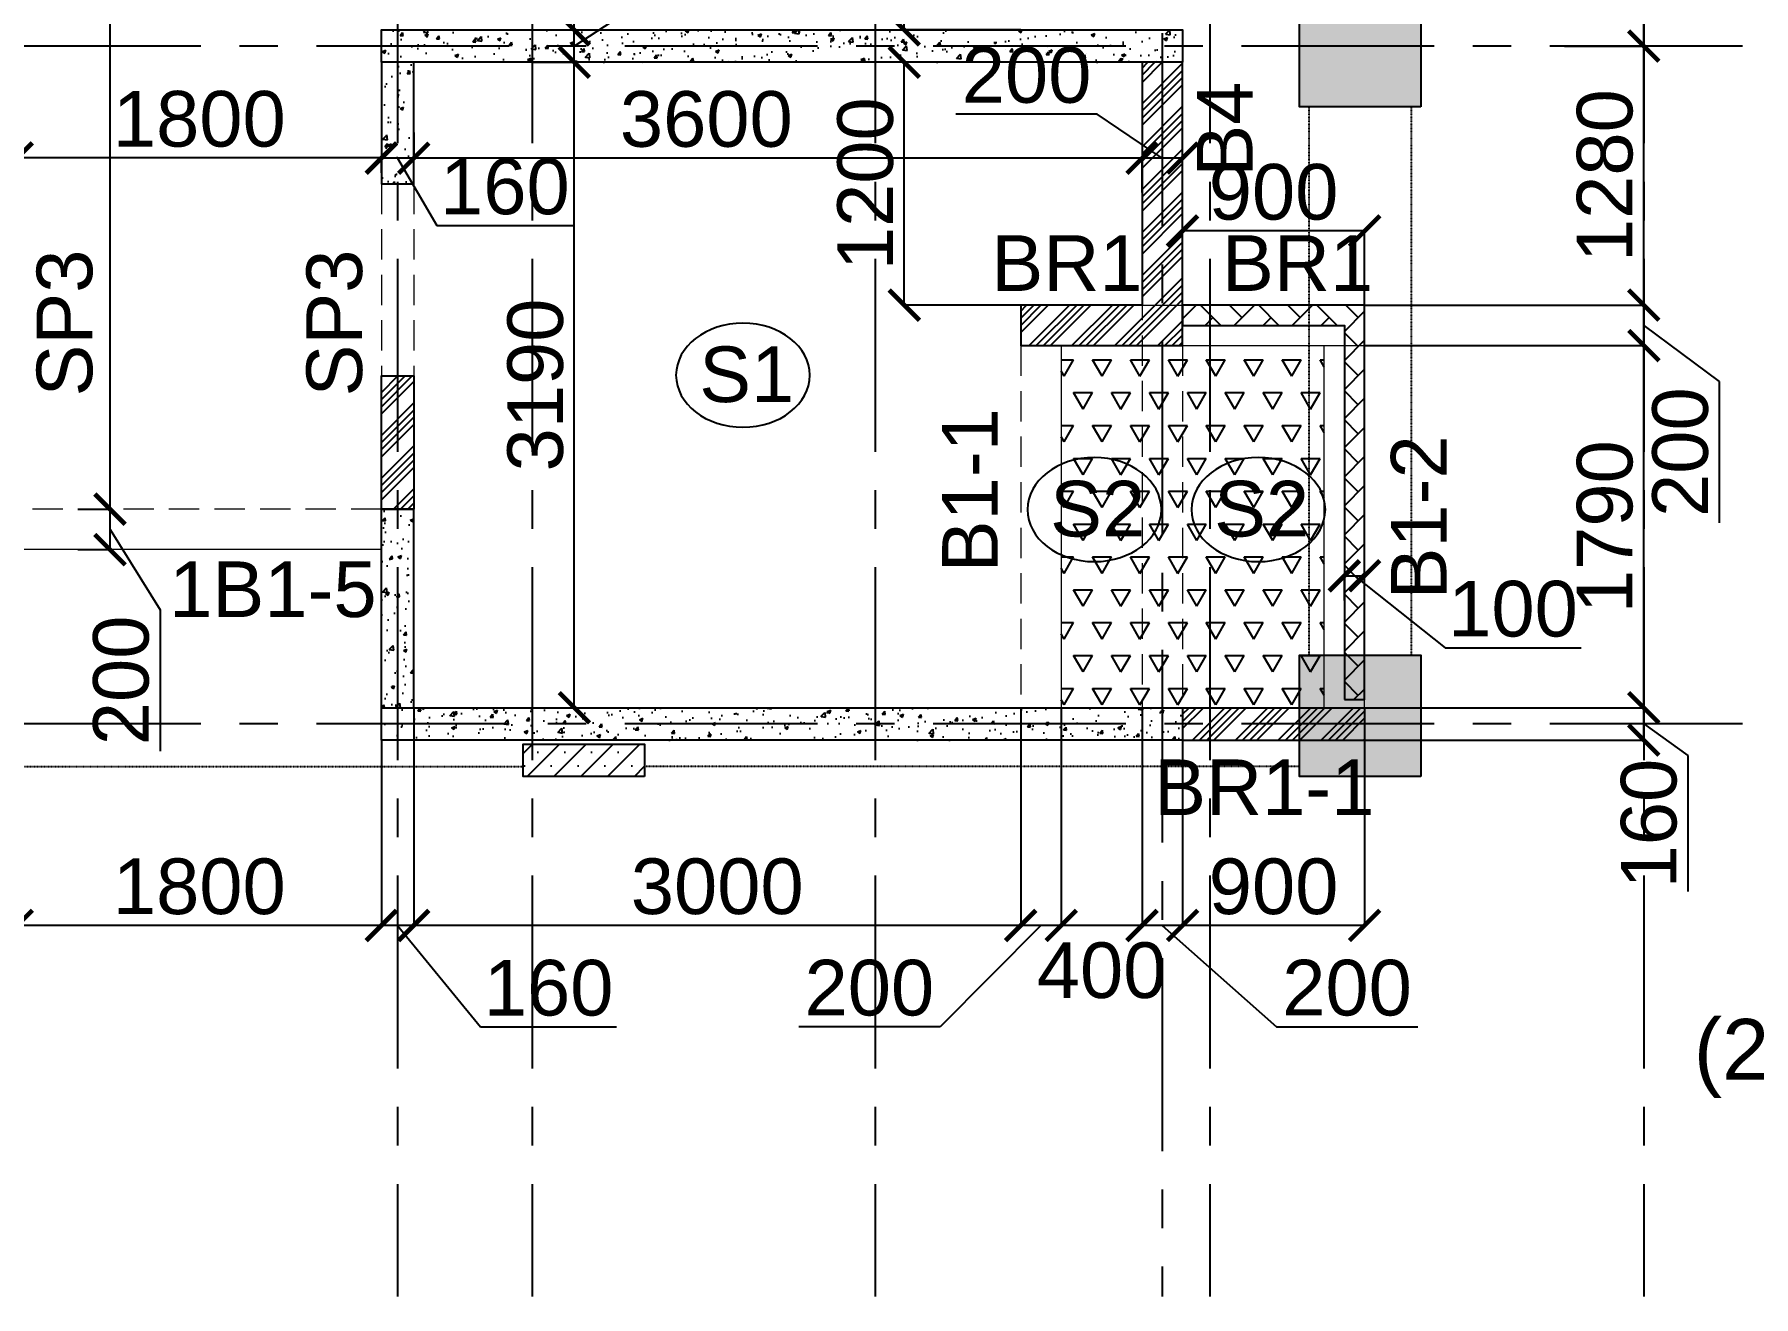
# Model space of a CAD drawing. Header units: inches. Extents: x 278200 to 407749, y -182622 to -96622.
# Drawn here: x 358539 to 367037, y -130305 to -124067 of the extents above; entities that cross this region are included whole.
import ezdxf

# ---------------------------------------------------------------- set-up
doc = ezdxf.new("R2010")
doc.units = ezdxf.units.IN
doc.header["$MEASUREMENT"] = 0
for name, pattern in [('CENTER', [50.8, 31.75, -6.35, 6.35, -6.35]), ('DASHED2', [9.525, 6.35, -3.175]), ('Hidden', [3, 2, -1])]:
    doc.linetypes.add(name, pattern=pattern)
for name, color, linetype in [('160 R.C. WALL HAT', 8, 'Continuous'), ('160 R.C.WALL', 6, 'Continuous'), ('AR-Column', 40, 'Continuous'), ('AR-Hidden', 251, 'DASHED2'), ('BAL. PARAPET WALL', 4, 'Continuous'), ('BEAM TEXT', 4, 'Continuous'), ('DIM', 251, 'Continuous'), ('GRID', 8, 'CENTER'), ('NON S.WALL HATCH', 8, 'Continuous'), ('NON STRUC R.C.WALL', 6, 'Continuous'), ('NON.STRUC.R.C.WALLS', 1, 'Continuous'), ('PARAPET WALL', 4, 'Continuous'), ('SECOND FLOOR BEAM', 6, 'Continuous'), ('SHEAR WALL', 6, 'Continuous'), ('SPANRAL BEAM', 3, 'Continuous'), ('SUNKEN', 8, 'Continuous')]:
    doc.layers.add(name, color=color, linetype=linetype)
for name, color, linetype, lineweight in [('BEAMS', 3, 'Continuous', 0), ('SLAB CIR', 1, 'Continuous', 25), ('SLAB TXT', 3, 'Continuous', 0)]:
    doc.layers.add(name, color=color, linetype=linetype, lineweight=lineweight)
doc.styles.add('T200', font='sanss___.ttf', dxfattribs={"height": 275})
doc.styles.add('T300', font='sanss___.ttf', dxfattribs={"height": 350})
doc.dimstyles.new('T 200', dxfattribs={"dimtxt": 275, "dimasz": 150, "dimexe": 1, "dimexo": 0, "dimgap": 50, "dimtad": 1, "dimdec": 0, "dimrnd": 5, "dimdsep": 46, "dimtxsty": 'T200', "dimblk": 'ARCHTICK', "dimcen": 2.5, "dimdle": 1, "dimclrd": 5, "dimclre": 253, "dimclrt": 1, "dimadec": 0, "dimazin": 0, "dimtfac": 1, "dimtdec": 0, "dimtmove": 2, "dimatfit": 3, "dimfxl": 0, "dimarcsym": 0})
pattern_1 = [(45, (2626358.34, -227125.94), (-106.066017, 106.066017), []), (45, (2626393.7, -227125.94), (-106.066017, 106.066017), []), (45, (2626429.05, -227125.94), (-106.066017, 106.066017), []), (45, (2626464.41, -227125.94), (-106.066017, 106.066017), [])]
pattern_2 = [(50, (2464819.82, 125850.9), (179.315046, -15.688034), [18.75, -206.25]), (355, (2464819.82, 125850.9), (-34.687833, 188.048033), [15, -165]), (100.451444, (2464834.76, 125849.6), (144.627212, 172.359998), [15.935048, -175.285528]), (46.1842, (2464819.82, 125900.9), (266.810333, -41.37982), [28.125, -309.375]), (96.635635, (2464842.05, 125897.46), (233.665486, 243.52965), [23.902586, -262.92844]), (351.184164, (2464819.82, 125900.9), (233.665486, 243.52965), [22.5, -247.5]), (21, (2464844.82, 125888.4), (149.226763, -100.654723), [18.75, -206.25]), (326, (2464844.82, 125888.4), (60.828833, 181.287511), [15, -165]), (71.451445, (2464857.25, 125880.02), (210.055594, 80.632788), [15.935047, -175.285528]), (37.5, (2464819.816, 125850.906), (3.0399638, 83.2234635), [0, -163, 0, -167.5, 0, -165.625]), (7.5, (2464819.82, 125850.91), (65.7673844, 98.602928), [0, -95.5, 0, -159.25, 0, -63.125]), (327.5, (2464764.066, 125850.906), (133.455609, -5.638718), [0, -62.5, 0, -195, 0, -258.75]), (317.5, (2464739.07, 125850.91), (145.7965423, 25.0262456), [0, -81.25, 0, -129.5, 0, -183.75])]
pattern_3 = [(45, (-132245.64, 74440.45), (-66.29126, 66.29126), []), (45, (-132179.35, 74440.45), (-66.29126, 66.29126), [0, -93.75])]

# ---------------------------------------------------------------- blocks, each defined once
blk = doc.blocks.new('_ARCHTICK')
at = {"color": 0, "linetype": 'ByBlock', "const_width": 0.15}
blk.add_lwpolyline([(-0.5, -0.5), (0.5, 0.5)], dxfattribs=at)
blk = doc.blocks.new('*D314')
at = {"layer": 'Defpoints', "color": 0}
for p in [(360999.3, -124204.9, 14.7), (361208, -124204.9), (360999.3, -127394.9, 14.7)]:
    blk.add_point(p, dxfattribs=at)
at = {"layer": 'DIM', "color": 253, "lineweight": -2}
for p, q in [((360999.3, -124204.9), (361209, -124204.9)), ((360999.3, -127394.9), (361209, -127394.9))]:
    blk.add_line(p, q, dxfattribs=at)
at = {"layer": 'DIM', "color": 5, "lineweight": -2}
blk.add_line((361208, -127395.9), (361208, -124203.9), dxfattribs=at)
at = {"layer": 'DIM', "color": 5, "lineweight": -2, "xscale": 150, "yscale": 150, "zscale": 150}
for p, rotation in [((361208, -124204.9), 90), ((361208, -127394.9), 270)]:
    blk.add_blockref('_ARCHTICK', p, dxfattribs=dict(at, rotation=rotation))
at = {"layer": 'DIM', "color": 1, "insert": (361016.2, -125799.9), "char_height": 275, "attachment_point": 5, "rotation": 90, "style": 'T200'}
blk.add_mtext('3190', dxfattribs=at)
blk = doc.blocks.new('*D315')
at = {"layer": 'Defpoints', "color": 0}
for p in [(360875.1, -124044.9, 14.7), (361208, -124044.9), (360999.3, -124204.9, 14.7)]:
    blk.add_point(p, dxfattribs=at)
at = {"layer": 'DIM', "color": 5, "lineweight": -2}
for p, q in [((361670.5, -123822), (361670.5, -123149.8)), ((361208, -124124.9), (361670.5, -123822)), ((361208, -124205.9), (361208, -124043.9))]:
    blk.add_line(p, q, dxfattribs=at)
at = {"layer": 'DIM', "color": 253, "lineweight": -2}
for p, q in [((360875.1, -124044.9), (361209, -124044.9)), ((360999.3, -124204.9), (361209, -124204.9))]:
    blk.add_line(p, q, dxfattribs=at)
at = {"layer": 'DIM', "color": 5, "lineweight": -2, "xscale": 150, "yscale": 150, "zscale": 150}
for p, rotation in [((361208, -124044.9), 90), ((361208, -124204.9), 270)]:
    blk.add_blockref('_ARCHTICK', p, dxfattribs=dict(at, rotation=rotation))
at = {"layer": 'DIM', "color": 1, "insert": (361478.7, -123485.9), "char_height": 275, "attachment_point": 5, "rotation": 90, "style": 'T200'}
blk.add_mtext('160', dxfattribs=at)
blk = doc.blocks.new('*D316')
at = {"layer": 'Defpoints', "color": 0}
for p in [(360741.8, -120894.9, 14.7), (361208, -120894.9), (360875.1, -124044.9, 14.7)]:
    blk.add_point(p, dxfattribs=at)
at = {"layer": 'DIM', "color": 253, "lineweight": -2}
for p, q in [((360741.8, -120894.9), (361209, -120894.9)), ((360875.1, -124044.9), (361209, -124044.9))]:
    blk.add_line(p, q, dxfattribs=at)
at = {"layer": 'DIM', "color": 5, "lineweight": -2}
blk.add_line((361208, -124045.9), (361208, -120893.9), dxfattribs=at)
at = {"layer": 'DIM', "color": 5, "lineweight": -2, "xscale": 150, "yscale": 150, "zscale": 150}
for p, rotation in [((361208, -120894.9), 90), ((361208, -124044.9), 270)]:
    blk.add_blockref('_ARCHTICK', p, dxfattribs=dict(at, rotation=rotation))
at = {"layer": 'DIM', "color": 1, "insert": (361016.2, -122469.9), "char_height": 275, "attachment_point": 5, "rotation": 90, "style": 'T200'}
blk.add_mtext('3150', dxfattribs=at)
blk = doc.blocks.new('*D320')
at = {"layer": 'Defpoints', "color": 0}
for p in [(360414.3, -124552.1, 14.7), (364014.3, -124552.1, 14.7), (360414.3, -124678.6)]:
    blk.add_point(p, dxfattribs=at)
at = {"layer": 'DIM', "color": 253, "lineweight": -2}
for p, q in [((360414.3, -124552.1), (360414.3, -124679.6)), ((364014.3, -124552.1), (364014.3, -124679.6))]:
    blk.add_line(p, q, dxfattribs=at)
at = {"layer": 'DIM', "color": 5, "lineweight": -2}
blk.add_line((364015.3, -124678.6), (360413.3, -124678.6), dxfattribs=at)
at = {"layer": 'DIM', "color": 5, "lineweight": -2, "xscale": 150, "yscale": 150, "zscale": 150, "rotation": 180}
blk.add_blockref('_ARCHTICK', (360414.3, -124678.6), dxfattribs=at)
at = {"layer": 'DIM', "color": 5, "lineweight": -2, "xscale": 150, "yscale": 150, "zscale": 150}
blk.add_blockref('_ARCHTICK', (364014.3, -124678.6), dxfattribs=at)
at = {"layer": 'DIM', "color": 1, "insert": (361860.4, -124486.8), "char_height": 275, "attachment_point": 5, "style": 'T200'}
blk.add_mtext('3600', dxfattribs=at)
blk = doc.blocks.new('*D362')
at = {"layer": 'Defpoints', "color": 0}
for p in [(358753.1, -126413.5, 14.7), (358913, -126413.5), (358753.1, -126613.5, 14.7)]:
    blk.add_point(p, dxfattribs=at)
at = {"layer": 'DIM', "color": 253, "lineweight": -2}
for p, q in [((358753.1, -126413.5), (358914, -126413.5)), ((358753.1, -126613.5), (358914, -126613.5))]:
    blk.add_line(p, q, dxfattribs=at)
at = {"layer": 'DIM', "color": 5, "lineweight": -2}
for p, q in [((358913, -126614.5), (358913, -126412.5)), ((358913, -126513.5), (359160.2, -126910.6)), ((359160.2, -126910.6), (359160.2, -127608.8))]:
    blk.add_line(p, q, dxfattribs=at)
at = {"layer": 'DIM', "color": 5, "lineweight": -2, "xscale": 150, "yscale": 150, "zscale": 150}
for p, rotation in [((358913, -126413.5), 90), ((358913, -126613.5), 270)]:
    blk.add_blockref('_ARCHTICK', p, dxfattribs=dict(at, rotation=rotation))
at = {"layer": 'DIM', "color": 1, "insert": (358968.6, -127259.7), "char_height": 275, "attachment_point": 5, "rotation": 90, "style": 'T200'}
blk.add_mtext('200', dxfattribs=at)
blk = doc.blocks.new('*D363')
at = {"layer": 'Defpoints', "color": 0}
for p in [(358838.4, -111904.9, 29.5), (358913, -111904.9), (358753.1, -126413.5, 14.7)]:
    blk.add_point(p, dxfattribs=at)
at = {"layer": 'DIM', "color": 253, "lineweight": -2}
for p, q in [((358838.4, -111904.9), (358914, -111904.9)), ((358753.1, -126413.5), (358914, -126413.5))]:
    blk.add_line(p, q, dxfattribs=at)
at = {"layer": 'DIM', "color": 5, "lineweight": -2}
blk.add_line((358913, -126414.5), (358913, -111903.9), dxfattribs=at)
at = {"layer": 'DIM', "color": 5, "lineweight": -2, "xscale": 150, "yscale": 150, "zscale": 150}
for p, rotation in [((358913, -111904.9), 90), ((358913, -126413.5), 270)]:
    blk.add_blockref('_ARCHTICK', p, dxfattribs=dict(at, rotation=rotation))
at = {"layer": 'DIM', "color": 1, "insert": (358721.4, -119159.2), "char_height": 275, "attachment_point": 5, "rotation": 90, "style": 'T200'}
blk.add_mtext('14510', dxfattribs=at)
blk = doc.blocks.new('*D365')
at = {"layer": 'Defpoints', "color": 0}
for p in [(360254.3, -124678.6), (360254.3, -124750.8, 14.7), (360414.3, -124750.8, 14.7)]:
    blk.add_point(p, dxfattribs=at)
at = {"layer": 'DIM', "color": 5, "lineweight": -2}
for p, q in [((360415.3, -124678.6), (360253.3, -124678.6)), ((360334.3, -124678.6), (360528.6, -125012.1)), ((360528.6, -125012.1), (361200.8, -125012.1))]:
    blk.add_line(p, q, dxfattribs=at)
at = {"layer": 'DIM', "color": 253, "lineweight": -2}
for p, q in [((360254.3, -124750.8), (360254.3, -124677.6)), ((360414.3, -124750.8), (360414.3, -124677.6))]:
    blk.add_line(p, q, dxfattribs=at)
at = {"layer": 'DIM', "color": 5, "lineweight": -2, "xscale": 150, "yscale": 150, "zscale": 150, "rotation": 180}
blk.add_blockref('_ARCHTICK', (360254.3, -124678.6), dxfattribs=at)
at = {"layer": 'DIM', "color": 5, "lineweight": -2, "xscale": 150, "yscale": 150, "zscale": 150}
blk.add_blockref('_ARCHTICK', (360414.3, -124678.6), dxfattribs=at)
at = {"layer": 'DIM', "color": 1, "insert": (360864.7, -124820.2), "char_height": 275, "attachment_point": 5, "style": 'T200'}
blk.add_mtext('160', dxfattribs=at)
blk = doc.blocks.new('*D366')
at = {"layer": 'Defpoints', "color": 0}
for p in [(364014.3, -124678.6), (364014.3, -124848.1, 14.7), (364214.3, -124904.9, 14.7)]:
    blk.add_point(p, dxfattribs=at)
at = {"layer": 'DIM', "color": 5, "lineweight": -2}
for p, q in [((363792.7, -124461), (363094.4, -124461)), ((364114.3, -124678.6), (363792.7, -124461)), ((364215.3, -124678.6), (364013.3, -124678.6))]:
    blk.add_line(p, q, dxfattribs=at)
at = {"layer": 'DIM', "color": 253, "lineweight": -2}
for p, q in [((364014.3, -124848.1), (364014.3, -124677.6)), ((364214.3, -124904.9), (364214.3, -124677.6))]:
    blk.add_line(p, q, dxfattribs=at)
at = {"layer": 'DIM', "color": 5, "lineweight": -2, "xscale": 150, "yscale": 150, "zscale": 150, "rotation": 180}
blk.add_blockref('_ARCHTICK', (364014.3, -124678.6), dxfattribs=at)
at = {"layer": 'DIM', "color": 5, "lineweight": -2, "xscale": 150, "yscale": 150, "zscale": 150}
blk.add_blockref('_ARCHTICK', (364214.3, -124678.6), dxfattribs=at)
at = {"layer": 'DIM', "color": 1, "insert": (363443.5, -124269.3), "char_height": 275, "attachment_point": 5, "style": 'T200'}
blk.add_mtext('200', dxfattribs=at)
blk = doc.blocks.new('*D367')
at = {"layer": 'Defpoints', "color": 0}
for p in [(358454.3, -124677.6), (358454.3, -124714.2, 14.7), (360254.3, -124714.2)]:
    blk.add_point(p, dxfattribs=at)
at = {"layer": 'DIM', "color": 5, "lineweight": -2}
blk.add_line((360255.3, -124677.6), (358453.3, -124677.6), dxfattribs=at)
at = {"layer": 'DIM', "color": 253, "lineweight": -2}
for p, q in [((358454.3, -124714.2), (358454.3, -124676.6)), ((360254.3, -124714.2), (360254.3, -124676.6))]:
    blk.add_line(p, q, dxfattribs=at)
at = {"layer": 'DIM', "color": 5, "lineweight": -2, "xscale": 150, "yscale": 150, "zscale": 150, "rotation": 180}
blk.add_blockref('_ARCHTICK', (358454.3, -124677.6), dxfattribs=at)
at = {"layer": 'DIM', "color": 5, "lineweight": -2, "xscale": 150, "yscale": 150, "zscale": 150}
blk.add_blockref('_ARCHTICK', (360254.3, -124677.6), dxfattribs=at)
at = {"layer": 'DIM', "color": 1, "insert": (359354.3, -124486), "char_height": 275, "attachment_point": 5, "style": 'T200'}
blk.add_mtext('1800', dxfattribs=at)
blk = doc.blocks.new('*D383')
at = {"layer": 'Defpoints', "color": 0}
for p in [(364214.3, -127554.9, 14.7), (365114.3, -127554.9, 14.7), (364214.3, -128470.9)]:
    blk.add_point(p, dxfattribs=at)
at = {"layer": 'DIM', "color": 253, "lineweight": -2}
for p, q in [((364214.3, -127554.9), (364214.3, -128471.9)), ((365114.3, -127554.9), (365114.3, -128471.9))]:
    blk.add_line(p, q, dxfattribs=at)
at = {"layer": 'DIM', "color": 5, "lineweight": -2}
blk.add_line((365115.3, -128470.9), (364213.3, -128470.9), dxfattribs=at)
at = {"layer": 'DIM', "color": 5, "lineweight": -2, "xscale": 150, "yscale": 150, "zscale": 150, "rotation": 180}
blk.add_blockref('_ARCHTICK', (364214.3, -128470.9), dxfattribs=at)
at = {"layer": 'DIM', "color": 5, "lineweight": -2, "xscale": 150, "yscale": 150, "zscale": 150}
blk.add_blockref('_ARCHTICK', (365114.3, -128470.9), dxfattribs=at)
at = {"layer": 'DIM', "color": 1, "insert": (364664.3, -128279.3), "char_height": 275, "attachment_point": 5, "style": 'T200'}
blk.add_mtext('900', dxfattribs=at)
blk = doc.blocks.new('*D384')
at = {"layer": 'Defpoints', "color": 0}
for p in [(364014.3, -127394.9, 14.7), (364214.3, -127554.9, 14.7), (364014.3, -128470.9)]:
    blk.add_point(p, dxfattribs=at)
at = {"layer": 'DIM', "color": 253, "lineweight": -2}
for p, q in [((364014.3, -127394.9), (364014.3, -128471.9)), ((364214.3, -127554.9), (364214.3, -128471.9))]:
    blk.add_line(p, q, dxfattribs=at)
at = {"layer": 'DIM', "color": 5, "lineweight": -2}
for p, q in [((364215.3, -128470.9), (364013.3, -128470.9)), ((364114.3, -128470.9), (364678.3, -128971.9)), ((364678.3, -128971.9), (365376.6, -128971.9))]:
    blk.add_line(p, q, dxfattribs=at)
at = {"layer": 'DIM', "color": 5, "lineweight": -2, "xscale": 150, "yscale": 150, "zscale": 150, "rotation": 180}
blk.add_blockref('_ARCHTICK', (364014.3, -128470.9), dxfattribs=at)
at = {"layer": 'DIM', "color": 5, "lineweight": -2, "xscale": 150, "yscale": 150, "zscale": 150}
blk.add_blockref('_ARCHTICK', (364214.3, -128470.9), dxfattribs=at)
at = {"layer": 'DIM', "color": 1, "insert": (365027.5, -128780.2), "char_height": 275, "attachment_point": 5, "style": 'T200'}
blk.add_mtext('200', dxfattribs=at)
blk = doc.blocks.new('*D385')
at = {"layer": 'Defpoints', "color": 0}
for p in [(363614.3, -127394.9, 14.7), (364014.3, -127394.9, 14.7), (363614.3, -128470.9)]:
    blk.add_point(p, dxfattribs=at)
at = {"layer": 'DIM', "color": 253, "lineweight": -2}
for p, q in [((363614.3, -127394.9), (363614.3, -128471.9)), ((364014.3, -127394.9), (364014.3, -128471.9))]:
    blk.add_line(p, q, dxfattribs=at)
at = {"layer": 'DIM', "color": 5, "lineweight": -2}
blk.add_line((364015.3, -128470.9), (363613.3, -128470.9), dxfattribs=at)
at = {"layer": 'DIM', "color": 5, "lineweight": -2, "xscale": 150, "yscale": 150, "zscale": 150, "rotation": 180}
blk.add_blockref('_ARCHTICK', (363614.3, -128470.9), dxfattribs=at)
at = {"layer": 'DIM', "color": 5, "lineweight": -2, "xscale": 150, "yscale": 150, "zscale": 150}
blk.add_blockref('_ARCHTICK', (364014.3, -128470.9), dxfattribs=at)
at = {"layer": 'DIM', "color": 1, "insert": (363814.3, -128694), "char_height": 275, "attachment_point": 5, "style": 'T200'}
blk.add_mtext('400', dxfattribs=at)
blk = doc.blocks.new('*D386')
at = {"layer": 'Defpoints', "color": 0}
for p in [(363414.3, -127394.9, 14.7), (363614.3, -127394.9, 14.7), (363414.3, -128470.9)]:
    blk.add_point(p, dxfattribs=at)
at = {"layer": 'DIM', "color": 253, "lineweight": -2}
for p, q in [((363414.3, -127394.9), (363414.3, -128471.9)), ((363614.3, -127394.9), (363614.3, -128471.9))]:
    blk.add_line(p, q, dxfattribs=at)
at = {"layer": 'DIM', "color": 5, "lineweight": -2}
for p, q in [((363514.3, -128470.9), (363015.5, -128971.9)), ((363615.3, -128470.9), (363413.3, -128470.9)), ((363015.5, -128971.9), (362317.2, -128971.9))]:
    blk.add_line(p, q, dxfattribs=at)
at = {"layer": 'DIM', "color": 5, "lineweight": -2, "xscale": 150, "yscale": 150, "zscale": 150, "rotation": 180}
blk.add_blockref('_ARCHTICK', (363414.3, -128470.9), dxfattribs=at)
at = {"layer": 'DIM', "color": 5, "lineweight": -2, "xscale": 150, "yscale": 150, "zscale": 150}
blk.add_blockref('_ARCHTICK', (363614.3, -128470.9), dxfattribs=at)
at = {"layer": 'DIM', "color": 1, "insert": (362666.3, -128780.2), "char_height": 275, "attachment_point": 5, "style": 'T200'}
blk.add_mtext('200', dxfattribs=at)
blk = doc.blocks.new('*D387')
at = {"layer": 'Defpoints', "color": 0}
for p in [(360414.3, -127394.9, 14.7), (363414.3, -127394.9, 14.7), (360414.3, -128470.9)]:
    blk.add_point(p, dxfattribs=at)
at = {"layer": 'DIM', "color": 253, "lineweight": -2}
for p, q in [((360414.3, -127394.9), (360414.3, -128471.9)), ((363414.3, -127394.9), (363414.3, -128471.9))]:
    blk.add_line(p, q, dxfattribs=at)
at = {"layer": 'DIM', "color": 5, "lineweight": -2}
blk.add_line((363415.3, -128470.9), (360413.3, -128470.9), dxfattribs=at)
at = {"layer": 'DIM', "color": 5, "lineweight": -2, "xscale": 150, "yscale": 150, "zscale": 150, "rotation": 180}
blk.add_blockref('_ARCHTICK', (360414.3, -128470.9), dxfattribs=at)
at = {"layer": 'DIM', "color": 5, "lineweight": -2, "xscale": 150, "yscale": 150, "zscale": 150}
blk.add_blockref('_ARCHTICK', (363414.3, -128470.9), dxfattribs=at)
at = {"layer": 'DIM', "color": 1, "insert": (361914.3, -128279.1), "char_height": 275, "attachment_point": 5, "style": 'T200'}
blk.add_mtext('3000', dxfattribs=at)
blk = doc.blocks.new('*D388')
at = {"layer": 'Defpoints', "color": 0}
for p in [(360414.3, -127394.9, 14.7), (360254.3, -127554.9, 14.7), (360254.3, -128470.9)]:
    blk.add_point(p, dxfattribs=at)
at = {"layer": 'DIM', "color": 253, "lineweight": -2}
for p, q in [((360414.3, -127394.9), (360414.3, -128471.9)), ((360254.3, -127554.9), (360254.3, -128471.9))]:
    blk.add_line(p, q, dxfattribs=at)
at = {"layer": 'DIM', "color": 5, "lineweight": -2}
for p, q in [((360415.3, -128470.9), (360253.3, -128470.9)), ((360334.3, -128470.9), (360744.8, -128972.4)), ((360744.8, -128972.4), (361417.1, -128972.4))]:
    blk.add_line(p, q, dxfattribs=at)
at = {"layer": 'DIM', "color": 5, "lineweight": -2, "xscale": 150, "yscale": 150, "zscale": 150, "rotation": 180}
blk.add_blockref('_ARCHTICK', (360254.3, -128470.9), dxfattribs=at)
at = {"layer": 'DIM', "color": 5, "lineweight": -2, "xscale": 150, "yscale": 150, "zscale": 150}
blk.add_blockref('_ARCHTICK', (360414.3, -128470.9), dxfattribs=at)
at = {"layer": 'DIM', "color": 1, "insert": (361080.9, -128780.6), "char_height": 275, "attachment_point": 5, "style": 'T200'}
blk.add_mtext('160', dxfattribs=at)
blk = doc.blocks.new('*D389')
at = {"layer": 'Defpoints', "color": 0}
for p in [(358454.3, -127554.9, 14.7), (360254.3, -127554.9, 14.7), (358454.3, -128470.9)]:
    blk.add_point(p, dxfattribs=at)
at = {"layer": 'DIM', "color": 253, "lineweight": -2}
for p, q in [((358454.3, -127554.9), (358454.3, -128471.9)), ((360254.3, -127554.9), (360254.3, -128471.9))]:
    blk.add_line(p, q, dxfattribs=at)
at = {"layer": 'DIM', "color": 5, "lineweight": -2}
blk.add_line((360255.3, -128470.9), (358453.3, -128470.9), dxfattribs=at)
at = {"layer": 'DIM', "color": 5, "lineweight": -2, "xscale": 150, "yscale": 150, "zscale": 150, "rotation": 180}
blk.add_blockref('_ARCHTICK', (358454.3, -128470.9), dxfattribs=at)
at = {"layer": 'DIM', "color": 5, "lineweight": -2, "xscale": 150, "yscale": 150, "zscale": 150}
blk.add_blockref('_ARCHTICK', (360254.3, -128470.9), dxfattribs=at)
at = {"layer": 'DIM', "color": 1, "insert": (359354.3, -128279.3), "char_height": 275, "attachment_point": 5, "style": 'T200'}
blk.add_mtext('1800', dxfattribs=at)
blk = doc.blocks.new('*D397')
at = {"layer": 'Defpoints', "color": 0}
for p in [(364214.3, -125038.4), (364214.3, -125404.9, 14.7), (365114.3, -125404.9, 14.7)]:
    blk.add_point(p, dxfattribs=at)
at = {"layer": 'DIM', "color": 5, "lineweight": -2}
blk.add_line((365115.3, -125038.4), (364213.3, -125038.4), dxfattribs=at)
at = {"layer": 'DIM', "color": 253, "lineweight": -2}
for p, q in [((364214.3, -125404.9), (364214.3, -125037.4)), ((365114.3, -125404.9), (365114.3, -125037.4))]:
    blk.add_line(p, q, dxfattribs=at)
at = {"layer": 'DIM', "color": 5, "lineweight": -2, "xscale": 150, "yscale": 150, "zscale": 150, "rotation": 180}
blk.add_blockref('_ARCHTICK', (364214.3, -125038.4), dxfattribs=at)
at = {"layer": 'DIM', "color": 5, "lineweight": -2, "xscale": 150, "yscale": 150, "zscale": 150}
blk.add_blockref('_ARCHTICK', (365114.3, -125038.4), dxfattribs=at)
at = {"layer": 'DIM', "color": 1, "insert": (364664.3, -124846.8), "char_height": 275, "attachment_point": 5, "style": 'T200'}
blk.add_mtext('900', dxfattribs=at)
blk = doc.blocks.new('*D398')
at = {"layer": 'Defpoints', "color": 0}
for p in [(365114.3, -126742.7), (365014.3, -126864.2, 14.7), (365114.3, -126864.2, 14.7)]:
    blk.add_point(p, dxfattribs=at)
at = {"layer": 'DIM', "color": 5, "lineweight": -2}
for p, q in [((365013.3, -126742.7), (365115.3, -126742.7)), ((365064.3, -126742.7), (365511.8, -127098.8)), ((365511.8, -127098.8), (366184, -127098.8))]:
    blk.add_line(p, q, dxfattribs=at)
at = {"layer": 'DIM', "color": 253, "lineweight": -2}
for p, q in [((365014.3, -126864.2), (365014.3, -126741.7)), ((365114.3, -126864.2), (365114.3, -126741.7))]:
    blk.add_line(p, q, dxfattribs=at)
at = {"layer": 'DIM', "color": 5, "lineweight": -2, "xscale": 150, "yscale": 150, "zscale": 150, "rotation": 180}
blk.add_blockref('_ARCHTICK', (365014.3, -126742.7), dxfattribs=at)
at = {"layer": 'DIM', "color": 5, "lineweight": -2, "xscale": 150, "yscale": 150, "zscale": 150}
blk.add_blockref('_ARCHTICK', (365114.3, -126742.7), dxfattribs=at)
at = {"layer": 'DIM', "color": 1, "insert": (365847.9, -126907.2), "char_height": 275, "attachment_point": 5, "style": 'T200'}
blk.add_mtext('100', dxfattribs=at)
blk = doc.blocks.new('*D404')
at = {"layer": 'Defpoints', "color": 0}
for p in [(365114.3, -127394.9, 14.7), (366494.3, -127394.9), (365114.3, -127554.9)]:
    blk.add_point(p, dxfattribs=at)
at = {"layer": 'DIM', "color": 253, "lineweight": -2}
for p, q in [((365114.3, -127394.9), (366495.3, -127394.9)), ((365114.3, -127554.9), (366495.3, -127554.9))]:
    blk.add_line(p, q, dxfattribs=at)
at = {"layer": 'DIM', "color": 5, "lineweight": -2}
for p, q in [((366494.3, -127555.9), (366494.3, -127393.9)), ((366494.3, -127474.9), (366712.1, -127631.3)), ((366712.1, -127631.3), (366712.1, -128303.6))]:
    blk.add_line(p, q, dxfattribs=at)
at = {"layer": 'DIM', "color": 5, "lineweight": -2, "xscale": 150, "yscale": 150, "zscale": 150}
for p, rotation in [((366494.3, -127394.9), 90), ((366494.3, -127554.9), 270)]:
    blk.add_blockref('_ARCHTICK', p, dxfattribs=dict(at, rotation=rotation))
at = {"layer": 'DIM', "color": 1, "insert": (366520.3, -127967.4), "char_height": 275, "attachment_point": 5, "rotation": 90, "style": 'T200'}
blk.add_mtext('160', dxfattribs=at)
blk = doc.blocks.new('*D405')
at = {"layer": 'Defpoints', "color": 0}
for p in [(365114.3, -125604.9, 14.7), (366494.3, -125604.9), (365114.3, -127394.9, 14.7)]:
    blk.add_point(p, dxfattribs=at)
at = {"layer": 'DIM', "color": 253, "lineweight": -2}
for p, q in [((365114.3, -125604.9), (366495.3, -125604.9)), ((365114.3, -127394.9), (366495.3, -127394.9))]:
    blk.add_line(p, q, dxfattribs=at)
at = {"layer": 'DIM', "color": 5, "lineweight": -2}
blk.add_line((366494.3, -127395.9), (366494.3, -125603.9), dxfattribs=at)
at = {"layer": 'DIM', "color": 5, "lineweight": -2, "xscale": 150, "yscale": 150, "zscale": 150}
for p, rotation in [((366494.3, -125604.9), 90), ((366494.3, -127394.9), 270)]:
    blk.add_blockref('_ARCHTICK', p, dxfattribs=dict(at, rotation=rotation))
at = {"layer": 'DIM', "color": 1, "insert": (366302.6, -126499.9), "char_height": 275, "attachment_point": 5, "rotation": 90, "style": 'T200'}
blk.add_mtext('1790', dxfattribs=at)
blk = doc.blocks.new('*D406')
at = {"layer": 'Defpoints', "color": 0}
for p in [(365114.3, -125404.9, 14.7), (366494.3, -125404.9), (365114.3, -125604.9, 14.7)]:
    blk.add_point(p, dxfattribs=at)
at = {"layer": 'DIM', "color": 253, "lineweight": -2}
for p, q in [((365114.3, -125404.9), (366495.3, -125404.9)), ((365114.3, -125604.9), (366495.3, -125604.9))]:
    blk.add_line(p, q, dxfattribs=at)
at = {"layer": 'DIM', "color": 5, "lineweight": -2}
for p, q in [((366494.3, -125605.9), (366494.3, -125403.9)), ((366494.3, -125504.9), (366867.2, -125782.4)), ((366867.2, -125782.4), (366867.2, -126480.7))]:
    blk.add_line(p, q, dxfattribs=at)
at = {"layer": 'DIM', "color": 5, "lineweight": -2, "xscale": 150, "yscale": 150, "zscale": 150}
for p, rotation in [((366494.3, -125404.9), 90), ((366494.3, -125604.9), 270)]:
    blk.add_blockref('_ARCHTICK', p, dxfattribs=dict(at, rotation=rotation))
at = {"layer": 'DIM', "color": 1, "insert": (366675.5, -126131.6), "char_height": 275, "attachment_point": 5, "rotation": 90, "style": 'T200'}
blk.add_mtext('200', dxfattribs=at)
blk = doc.blocks.new('*D407')
at = {"layer": 'Defpoints', "color": 0}
for p in [(366102.4, -124124.9, 14.7), (366494.3, -124124.9), (365114.3, -125404.9, 14.7)]:
    blk.add_point(p, dxfattribs=at)
at = {"layer": 'DIM', "color": 253, "lineweight": -2}
for p, q in [((366102.4, -124124.9), (366495.3, -124124.9)), ((365114.3, -125404.9), (366495.3, -125404.9))]:
    blk.add_line(p, q, dxfattribs=at)
at = {"layer": 'DIM', "color": 5, "lineweight": -2}
blk.add_line((366494.3, -125405.9), (366494.3, -124123.9), dxfattribs=at)
at = {"layer": 'DIM', "color": 5, "lineweight": -2, "xscale": 150, "yscale": 150, "zscale": 150}
for p, rotation in [((366494.3, -124124.9), 90), ((366494.3, -125404.9), 270)]:
    blk.add_blockref('_ARCHTICK', p, dxfattribs=dict(at, rotation=rotation))
at = {"layer": 'DIM', "color": 1, "insert": (366302.6, -124764.9), "char_height": 275, "attachment_point": 5, "rotation": 90, "style": 'T200'}
blk.add_mtext('1280', dxfattribs=at)
blk = doc.blocks.new('*D408')
at = {"layer": 'Defpoints', "color": 0}
for p in [(365114.3, -122844.9, 14.7), (366494.3, -122844.9), (366102.4, -124124.9, 14.7)]:
    blk.add_point(p, dxfattribs=at)
at = {"layer": 'DIM', "color": 253, "lineweight": -2}
for p, q in [((365114.3, -122844.9), (366495.3, -122844.9)), ((366102.4, -124124.9), (366495.3, -124124.9))]:
    blk.add_line(p, q, dxfattribs=at)
at = {"layer": 'DIM', "color": 5, "lineweight": -2}
blk.add_line((366494.3, -124125.9), (366494.3, -122843.9), dxfattribs=at)
at = {"layer": 'DIM', "color": 5, "lineweight": -2, "xscale": 150, "yscale": 150, "zscale": 150}
for p, rotation in [((366494.3, -122844.9), 90), ((366494.3, -124124.9), 270)]:
    blk.add_blockref('_ARCHTICK', p, dxfattribs=dict(at, rotation=rotation))
at = {"layer": 'DIM', "color": 1, "insert": (366302.6, -123484.9), "char_height": 275, "attachment_point": 5, "rotation": 90, "style": 'T200'}
blk.add_mtext('1280', dxfattribs=at)
blk = doc.blocks.new('*D777')
at = {"layer": 'Defpoints', "color": 0}
for p in [(362838.8, -124204.9), (363414.3, -124204.9, 14.7), (363414.3, -125404.9, 14.7)]:
    blk.add_point(p, dxfattribs=at)
at = {"layer": 'DIM', "color": 253, "lineweight": -2}
for p, q in [((363414.3, -124204.9), (362837.8, -124204.9)), ((363414.3, -125404.9), (362837.8, -125404.9))]:
    blk.add_line(p, q, dxfattribs=at)
at = {"layer": 'DIM', "color": 5, "lineweight": -2}
blk.add_line((362838.8, -125405.9), (362838.8, -124203.9), dxfattribs=at)
at = {"layer": 'DIM', "color": 5, "lineweight": -2, "xscale": 150, "yscale": 150, "zscale": 150}
for p, rotation in [((362838.8, -124204.9), 90), ((362838.8, -125404.9), 270)]:
    blk.add_blockref('_ARCHTICK', p, dxfattribs=dict(at, rotation=rotation))
at = {"layer": 'DIM', "color": 1, "insert": (362647.2, -124804.9), "char_height": 275, "attachment_point": 5, "rotation": 90, "style": 'T200'}
blk.add_mtext('1200', dxfattribs=at)
blk = doc.blocks.new('*D770')
at = {"layer": 'Defpoints', "color": 0}
for p in [(362838.8, -122844.9), (363414.3, -122844.9), (363414.3, -124044.9, 14.7)]:
    blk.add_point(p, dxfattribs=at)
at = {"layer": 'DIM', "color": 253, "lineweight": -2}
for p, q in [((363414.3, -122844.9), (362837.8, -122844.9)), ((363414.3, -124044.9), (362837.8, -124044.9))]:
    blk.add_line(p, q, dxfattribs=at)
at = {"layer": 'DIM', "color": 5, "lineweight": -2}
blk.add_line((362838.8, -124045.9), (362838.8, -122843.9), dxfattribs=at)
at = {"layer": 'DIM', "color": 5, "lineweight": -2, "xscale": 150, "yscale": 150, "zscale": 150}
for p, rotation in [((362838.8, -122844.9), 90), ((362838.8, -124044.9), 270)]:
    blk.add_blockref('_ARCHTICK', p, dxfattribs=dict(at, rotation=rotation))
at = {"layer": 'DIM', "color": 1, "insert": (362647.2, -123444.9), "char_height": 275, "attachment_point": 5, "rotation": 90, "style": 'T200'}
blk.add_mtext('1200', dxfattribs=at)
blk = doc.blocks.new('A$C02A55DAE')
at = {"layer": 'NON S.WALL HATCH'}
h = blk.add_hatch(dxfattribs=at)
h.set_pattern_fill('SACNCR', color=256, scale=1000)
h.set_pattern_definition(pattern_3)
h.paths.add_polyline_path([(80132.3, -21790), (79532.3, -21790), (79532.3, -21190), (80132.3, -21190)])
h.paths.add_polyline_path([(80132.3, -18480), (79532.3, -18480), (79532.3, -17880), (80132.3, -17880)])
h.paths.add_polyline_path([(80132.3, -15170), (79532.3, -15170), (79532.3, -14570), (80132.3, -14570)])
h.paths.add_polyline_path([(80132.3, -11940), (79532.3, -11940), (79532.3, -11680), (80132.3, -11680)])
h = blk.add_hatch(dxfattribs=at)
h.set_pattern_fill('SACNCR', color=256, scale=1000)
h.set_pattern_definition(pattern_3)
h.paths.add_polyline_path([(76294.8, -21790), (75694.8, -21790), (75694.8, -21630), (76294.8, -21630)])
h.paths.add_polyline_path([(72457.3, -21790), (71857.3, -21790), (71857.3, -21630), (72457.3, -21630)])
at = {"layer": 'AR-Column', "color": 4, "elevation": -29.5}
for points in [[(80132.3, -18480), (79532.3, -18480), (79532.3, -17880), (80132.3, -17880)], [(80132.3, -21790), (79532.3, -21790), (79532.3, -21190), (80132.3, -21190)], [(76294.8, -21790), (75694.8, -21790), (75694.8, -21630), (76294.8, -21630)]]:
    blk.add_lwpolyline(points, close=True, dxfattribs=at)
at = {"layer": 'AR-Hidden', "ltscale": 0.009}
for p, q in [((79579.8, -21190, -29.5), (79579.8, -18480, -29.5)), ((80084.9, -21190, -29.5), (80084.9, -18480, -29.5)), ((72457.3, -21740, -29.5), (75694.8, -21740, -29.5)), ((79532.3, -21740, -29.5), (76294.8, -21740, -29.5))]:
    blk.add_line(p, q, dxfattribs=at)

msp = doc.modelspace()

# ---------------------------------------------------------------- hatches: boundary and pattern name
at = {"layer": '160 R.C. WALL HAT'}
h = msp.add_hatch(dxfattribs=at)
h.set_pattern_fill('AR-CONC', color=256, scale=25)
h.set_pattern_definition(pattern_2)
h.paths.add_polyline_path([(364214.3, -124044.9), (364214.3, -124204.9), (360254.3, -124204.9), (360254.3, -124044.9)])
h = msp.add_hatch(dxfattribs=at)
h.set_pattern_fill('AR-CONC', color=256, scale=25)
h.set_pattern_definition(pattern_2)
h.paths.add_polyline_path([(360414.3, -124804.9), (360254.3, -124804.9), (360254.3, -124204.9), (360414.3, -124204.9)])
h = msp.add_hatch(dxfattribs=at)
h.set_pattern_fill('AR-CONC', color=256, scale=25)
h.set_pattern_definition(pattern_2)
h.paths.add_polyline_path([(360254.3, -126413.5), (360414.3, -126413.5), (360414.3, -127394.9), (360254.3, -127394.9)])
h = msp.add_hatch(dxfattribs=at)
h.set_pattern_fill('AR-CONC', color=256, scale=25)
h.set_pattern_definition(pattern_2)
h.paths.add_polyline_path([(360254.3, -127554.9), (360254.3, -127394.9), (364214.3, -127394.9), (364214.3, -127554.9)])
at = {"layer": 'BAL. PARAPET WALL'}
h = msp.add_hatch(dxfattribs=at)
h.set_pattern_fill('AR-HBONE', color=256, style=0)
h.set_pattern_definition([(45, (-1840252.6, 369166.42), (1e-14, 143.684098), [304.8, -101.6]), (135, (-1840180.76, 369238.26), (1e-14, 143.684098), [304.8, -101.6])])
h.paths.add_polyline_path([(365014.3, -127354.9), (365114.3, -127354.9), (365114.3, -125404.9), (364214.3, -125404.9), (364214.3, -125504.9), (365014.3, -125504.9)])
at = {"layer": 'NON STRUC R.C.WALL'}
h = msp.add_hatch(dxfattribs=at)
h.set_pattern_fill('ANSI34', color=1, scale=200)
h.set_pattern_definition(pattern_1)
h.paths.add_polyline_path([(364014.3, -124204.9), (364014.3, -125404.9), (363414.3, -125404.9), (363414.3, -125604.9), (364214.3, -125604.9), (364214.3, -124204.9)])
h = msp.add_hatch(dxfattribs=at)
h.set_pattern_fill('ANSI34', color=1, scale=200)
h.set_pattern_definition(pattern_1)
h.paths.add_polyline_path([(360414.3, -125754.9), (360414.3, -126413.5), (360254.3, -126413.5), (360254.3, -125754.9)])
h = msp.add_hatch(dxfattribs=at)
h.set_pattern_fill('ANSI34', color=1, scale=200)
h.set_pattern_definition(pattern_1)
h.paths.add_polyline_path([(364214.3, -127394.9), (365114.3, -127394.9), (365114.3, -127554.9), (364214.3, -127554.9)])
at = {"layer": 'SUNKEN'}
h = msp.add_hatch(dxfattribs=at)
h.set_pattern_fill('TRIANG', color=256, scale=500)
h.set_pattern_definition([(60, (2581941.19, -332303.54), (-93.75, 162.379763), [93.75, -93.75]), (120, (2581941.19, -332303.54), (-187.5, 1e-07), [93.75, -93.75]), (0, (2581894.31, -332222.35), (93.75, 162.379763), [93.75, -93.75])])
h.paths.add_polyline_path([(364914.3, -125604.9), (363614.3, -125604.9), (363614.3, -127394.9), (364914.3, -127394.9)])

# ---------------------------------------------------------------- linework, layer by layer
at = {"layer": '160 R.C.WALL'}
msp.add_line((360254.3, -126413.5, 14.7), (360414.3, -126413.5, 14.7), dxfattribs=at)
at = {"layer": '160 R.C.WALL', "elevation": 14.7}
msp.add_lwpolyline([(360254.3, -124204.9), (360254.3, -124044.9), (364214.3, -124044.9), (364214.3, -124204.9)], close=True, dxfattribs=at)
msp.add_lwpolyline([(360254.3, -124204.9), (360254.3, -124804.9), (360414.3, -124804.9), (360414.3, -124204.9)], dxfattribs=at)
at = {"layer": 'BAL. PARAPET WALL', "elevation": 14.7}
msp.add_lwpolyline([(365014.3, -127354.9), (365114.3, -127354.9), (365114.3, -125404.9), (364214.3, -125404.9), (364214.3, -125504.9), (365014.3, -125504.9), (365014.3, -127354.9)], dxfattribs=at)
at = {"layer": 'BEAMS', "linetype": 'Hidden', "ltscale": 75}
for p, q in [((364014.3, -124204.9, 14.7), (364014.3, -127394.9, 14.7)), ((360254.3, -124804.9, 14.7), (360254.3, -126413.5, 14.7)), ((360414.3, -124804.9, 14.7), (360414.3, -126413.5, 14.7)), ((363414.3, -125604.9, 14.7), (363414.3, -127394.9, 14.7)), ((364214.3, -125604.9, 14.7), (364214.3, -127394.9, 14.7)), ((360254.3, -126413.5, 14.7), (358414.3, -126413.5, 14.7))]:
    msp.add_line(p, q, dxfattribs=at)
at = {"layer": 'BEAMS', "color": 4, "linetype": 'Continuous', "ltscale": 0.01}
for p, q in [((364214.3, -124204.9, 14.7), (364214.3, -125604.9, 14.7)), ((363414.3, -125404.9, 14.7), (365114.3, -125404.9, 14.7)), ((365114.3, -127394.9, 14.7), (365114.3, -125404.9, 14.7)), ((363414.3, -125604.9, 14.7), (365114.3, -125604.9, 14.7)), ((363614.3, -125604.9, 14.7), (363614.3, -127394.9, 14.7)), ((364914.3, -127394.9, 14.7), (364914.3, -125604.9, 14.7)), ((360254.3, -126613.5, 14.7), (358454.3, -126613.5, 14.7))]:
    msp.add_line(p, q, dxfattribs=at)
at = {"layer": 'GRID', "ltscale": 30}
for p, q in [((360334.3, -99268.8, 14.7), (360334.3, -130305.3, 14.7)), ((360999.3, -99268.8, 14.7), (360999.3, -130305.3, 14.7)), ((362694.3, -99268.8, 14.7), (362694.3, -130305.3, 14.7)), ((364349.3, -99268.8, 14.7), (364349.3, -130305.3, 14.7)), ((366494.3, -99268.8, 14.7), (366494.3, -130305.3, 14.7)), ((364114.3, -99677.2, 14.7), (364114.3, -130305.3, 14.7)), ((366982.1, -124124.9, 14.7), (280837.7, -124124.9, 14.7)), ((366982.1, -127474.9, 14.7), (280837.7, -127474.9, 14.7))]:
    msp.add_line(p, q, dxfattribs=at)
at = {"layer": 'NON.STRUC.R.C.WALLS'}
for p, q in [((364214.3, -127394.9, 14.7), (365114.3, -127394.9, 14.7)), ((365114.3, -127394.9, 14.7), (365114.3, -127554.9, 14.7)), ((364214.3, -127554.9, 14.7), (365114.3, -127554.9, 14.7))]:
    msp.add_line(p, q, dxfattribs=at)
at = {"layer": 'NON.STRUC.R.C.WALLS', "elevation": 14.7}
msp.add_lwpolyline([(364014.3, -124204.9), (364014.3, -125404.9), (363414.3, -125404.9), (363414.3, -125604.9), (364214.3, -125604.9), (364214.3, -124204.9)], dxfattribs=at)
msp.add_lwpolyline([(360414.3, -125754.9), (360414.3, -126413.5), (360254.3, -126413.5), (360254.3, -125754.9)], close=True, dxfattribs=at)
at = {"layer": 'PARAPET WALL'}
msp.add_line((363414.3, -125404.9, 14.7), (363414.3, -125604.9, 14.7), dxfattribs=at)
at = {"layer": 'SHEAR WALL'}
for p, q in [((360254.3, -127394.9, 14.7), (360254.3, -126413.5, 14.7)), ((360414.3, -127394.9, 14.7), (360414.3, -126413.5, 14.7))]:
    msp.add_line(p, q, dxfattribs=at)
at = {"layer": 'SHEAR WALL', "elevation": 14.7}
msp.add_lwpolyline([(360254.3, -127554.9), (360254.3, -127394.9), (364214.3, -127394.9), (364214.3, -127554.9)], close=True, dxfattribs=at)
at = {"layer": 'SLAB CIR', "extrusion": (0, 0, -1)}
for centre in [(362041.5, -125751.3, -0.7), (363778.6, -126415.5, -0.7), (364589.2, -126415.5, -0.7)]:
    msp.add_ellipse(centre, major_axis=(-331, 0), ratio=0.77685, dxfattribs=at)

# ---------------------------------------------------------------- block references
at = {"layer": 'DIM', "color": 1}
msp.add_blockref('A$C02A55DAE', (285260.7, -105944.9, 29.5), dxfattribs=at)

# ---------------------------------------------------------------- texts
at = {"layer": 'BEAM TEXT', "style": 'T300'}
for s, p in [('B4', (364560.5, -124769.9)), ('B1-1', (363301.1, -126725.3)), ('B1-2', (365519.3, -126859.6))]:
    msp.add_text(s, height=275, rotation=90, dxfattribs=at).set_placement(p)
for s, p in [('BR1', (363269.8, -125334.7)), ('BR1', (364409.3, -125334.7)), ('BR1-1', (364074.2, -127925.6))]:
    msp.add_text(s, height=275, dxfattribs=at).set_placement(p)
at = {"layer": 'BEAM TEXT', "color": 6, "style": 'T300'}
msp.add_text('(200 X 600)', height=300, dxfattribs=at).set_placement((366741.5, -129233))
at = {"layer": 'SECOND FLOOR BEAM', "style": 'T300'}
msp.add_text('1B1-5', height=275, dxfattribs=at).set_placement((359205.6, -126946.6))
at = {"layer": 'SLAB TXT', "style": 'T300'}
for s, p in [('S1', (361825.3, -125884.2)), ('S2', (363559.8, -126548.4)), ('S2', (364370.3, -126548.4))]:
    msp.add_text(s, height=275, dxfattribs=at).set_placement(p)
at = {"layer": 'SPANRAL BEAM', "style": 'T300'}
for p in [(358825.2, -125856.5), (360158.8, -125856.5)]:
    msp.add_text('SP3', height=275, rotation=90, dxfattribs=at).set_placement(p)

# ---------------------------------------------------------------- dimensions: what is measured, and where the dimension line sits
at = {"layer": 'DIM'}
for base, p1, p2, angle, picture, middle in [((358913, -111904.9), (358753.1, -126413.5, 14.7), (358838.4, -111904.9, 29.5), 90, '*D363', (358721.4, -119159.2)), ((361208, -120894.9), (360875.1, -124044.9, 14.7), (360741.8, -120894.9, 14.7), 90, '*D316', (361016.2, -122469.9)), ((362838.8, -122844.9), (363414.3, -124044.9, 14.7), (363414.3, -122844.9), 90, '*D770', (362647.2, -123444.9)), ((366494.3, -122844.9), (366102.4, -124124.9, 14.7), (365114.3, -122844.9, 14.7), 90, '*D408', (366302.6, -123484.9)), ((366494.3, -124124.9), (365114.3, -125404.9, 14.7), (366102.4, -124124.9, 14.7), 90, '*D407', (366302.6, -124764.9)), ((361208, -124204.9), (360999.3, -127394.9, 14.7), (360999.3, -124204.9, 14.7), 90, '*D314', (361016.2, -125799.9)), ((362838.8, -124204.9), (363414.3, -125404.9, 14.7), (363414.3, -124204.9, 14.7), 90, '*D777', (362647.2, -124804.9)), ((358454.3, -124677.6), (360254.3, -124714.2), (358454.3, -124714.2, 14.7), 180, '*D367', (359354.3, -124486)), ((364214.3, -125038.4), (365114.3, -125404.9, 14.7), (364214.3, -125404.9, 14.7), 180, '*D397', (364664.3, -124846.8)), ((366494.3, -125604.9), (365114.3, -127394.9, 14.7), (365114.3, -125604.9, 14.7), 90, '*D405', (366302.6, -126499.9)), ((360414.3, -128470.9), (363414.3, -127394.9, 14.7), (360414.3, -127394.9, 14.7), 180, '*D387', (361914.3, -128279.1)), ((358454.3, -128470.9), (360254.3, -127554.9, 14.7), (358454.3, -127554.9, 14.7), 180, '*D389', (359354.3, -128279.3)), ((364214.3, -128470.9), (365114.3, -127554.9, 14.7), (364214.3, -127554.9, 14.7), 180, '*D383', (364664.3, -128279.3))]:
    dim = msp.add_linear_dim(base=base, p1=p1, p2=p2, angle=angle, dimstyle='T 200', dxfattribs=at)
    dim.commit()
    dim.dimension.update_dxf_attribs({"geometry": picture, "text_midpoint": middle})
for base, p1, p2, angle, picture, middle in [((361208, -124044.9), (360999.3, -124204.9, 14.7), (360875.1, -124044.9, 14.7), 90, '*D315', (361670.5, -123772)), ((364014.3, -124678.6), (364214.3, -124904.9, 14.7), (364014.3, -124848.1, 14.7), 180, '*D366', (363742.7, -124461)), ((360254.3, -124678.6), (360414.3, -124750.8, 14.7), (360254.3, -124750.8, 14.7), 180, '*D365', (360578.6, -125012.1)), ((366494.3, -125404.9), (365114.3, -125604.9, 14.7), (365114.3, -125404.9, 14.7), 90, '*D406', (366867.2, -125832.4)), ((358913, -126413.5), (358753.1, -126613.5, 14.7), (358753.1, -126413.5, 14.7), 90, '*D362', (359160.2, -126960.6)), ((365114.3, -126742.7), (365014.3, -126864.2, 14.7), (365114.3, -126864.2, 14.7), 180, '*D398', (365561.8, -127098.8)), ((366494.3, -127394.9), (365114.3, -127554.9), (365114.3, -127394.9, 14.7), 90, '*D404', (366712.1, -127681.3)), ((360254.3, -128470.9), (360414.3, -127394.9, 14.7), (360254.3, -127554.9, 14.7), 180, '*D388', (360794.8, -128972.4)), ((363414.3, -128470.9), (363614.3, -127394.9, 14.7), (363414.3, -127394.9, 14.7), 180, '*D386', (362965.5, -128971.9)), ((364014.3, -128470.9), (364214.3, -127554.9, 14.7), (364014.3, -127394.9, 14.7), 180, '*D384', (364728.3, -128971.9))]:
    dim = msp.add_linear_dim(base=base, p1=p1, p2=p2, angle=angle, dimstyle='T 200', override={"dimtmove": 1}, dxfattribs=at)
    dim.commit()
    dim.dimension.update_dxf_attribs({"geometry": picture, "text_midpoint": middle, "dimtype": 160})
for base, p1, p2, picture, middle in [((360414.3, -124678.6), (364014.3, -124552.1, 14.7), (360414.3, -124552.1, 14.7), '*D320', (361860.4, -124486.8)), ((363614.3, -128470.9), (364014.3, -127394.9, 14.7), (363614.3, -127394.9, 14.7), '*D385', (363814.3, -128694))]:
    dim = msp.add_linear_dim(base=base, p1=p1, p2=p2, angle=180, dimstyle='T 200', dxfattribs=at)
    dim.commit()
    dim.dimension.update_dxf_attribs({"geometry": picture, "text_midpoint": middle, "dimtype": 160})

doc.saveas('drawing.dxf')
